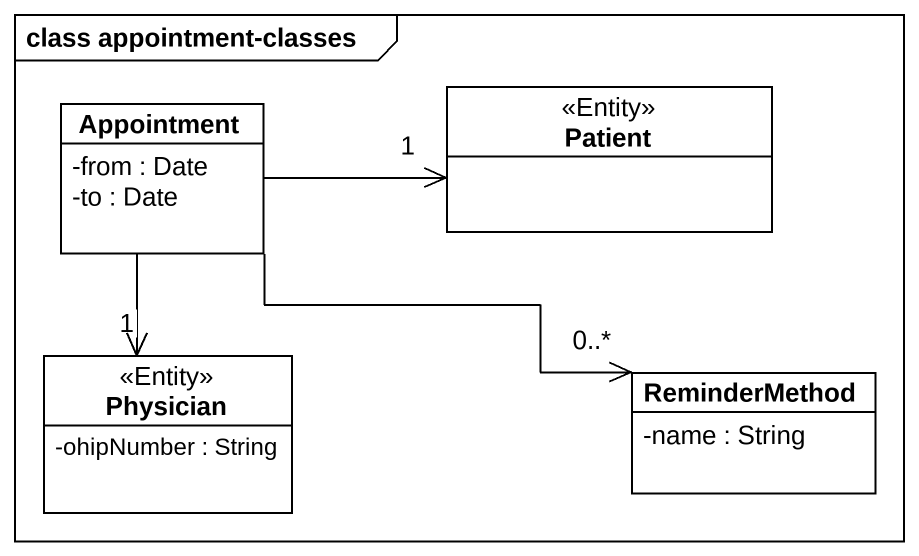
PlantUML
@startuml
mainframe class appointment-classes
hide circle
hide empty members
skinparam classAttributeIconSize 0
class Appointment {
  -from : Date
  -to : Date
}
class Patient <<Entity>>
class Physician <<Entity>> {
  -ohipNumber : String
}
class ReminderMethod {
  -name : String
}
Appointment -right-> "1" Patient
Appointment --> "1" Physician
Appointment -right-> "0..*" ReminderMethod
@enduml
